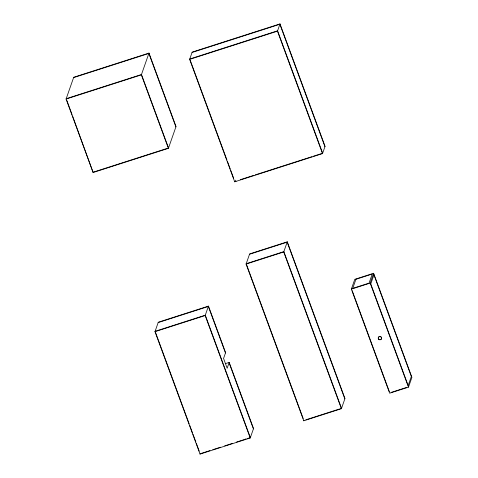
<?xml version="1.0" encoding="UTF-8"?>
<svg xmlns="http://www.w3.org/2000/svg" width="478" height="478" viewBox="0 0 478 478"><rect width="100%" height="100%" fill="white"/><g stroke="black" fill="none" stroke-linecap="round" stroke-linejoin="round"><path stroke-width="0.72" d="M66.084 99.054L73.714 77.263L148.993 53.082L176.029 126.545L168.399 148.335L93.12 172.51L66.084 99.054L141.357 74.873L148.993 53.082M93.12 172.51L72.554 115.927M189.635 59.368L192.18 52.108L280 23.9L325.064 146.334L322.519 153.599L234.698 181.807L189.635 59.368L277.461 31.166L280 23.9M229.201 362.426L253.537 428.539L250.227 437.979L200.043 454.1L154.98 331.666L158.29 322.22L208.474 306.105L225.598 352.633L223.561 358.44L227.164 368.233L229.201 362.426L225.664 363.561M234.698 181.807L234.823 181.443M250.227 437.979L205.164 315.546L208.474 306.105M246.086 264.071L249.647 253.902L287.284 241.814L344.967 398.533L341.406 408.702L303.763 420.789L246.086 264.071L283.723 251.984L287.284 241.814M200.043 454.1L200.168 453.736M303.763 420.789L303.894 420.425M351.36 289.13L354.796 279.325L373.617 273.279L411.916 377.351L408.487 387.156L389.666 393.197L351.36 289.13L370.181 283.084L373.617 273.279M73.588 77.621L148.861 53.446L175.898 126.909M192.054 52.466L279.875 24.264L324.938 146.698M66.209 98.689L141.488 74.514L168.525 147.971M189.76 59.009L277.587 30.801L322.65 153.235L313.443 156.192M93.246 172.152L167.27 148.377M240.494 179.62L253.949 175.301M255.366 174.846L312.026 156.647M249.516 254.266L287.159 242.179L344.835 398.891M158.158 322.584L208.342 306.47L225.467 352.991M155.105 331.302L205.289 315.181L250.353 437.621L247.018 438.69M154.98 331.666L205.164 315.546M200.874 453.514L209.973 450.587M212.776 449.69L220.478 447.217M224.678 445.866L232.38 443.393M236.58 442.042L245.686 439.121M305.848 419.798L339.571 408.965M340.276 408.738L341.531 408.337L283.848 251.619L246.212 263.707L303.183 418.501M391.046 392.432L406.647 387.425M277.461 31.166L322.519 153.599M370.181 283.084L408.487 387.156M352.196 290.69L389.343 391.613M283.723 251.984L341.406 408.702M235.505 180.176L235.953 181.401M190.214 60.234L226.931 159.987M227.444 161.385L230.265 169.057M230.778 170.449L233.605 178.127M141.357 74.873L168.399 148.335M229.076 362.79L253.406 428.903M155.368 332.001L189.145 423.789M189.664 425.187L192.497 432.895M193.016 434.293L195.855 442.001M196.368 443.405L199.207 451.113M66.914 100.607L72.041 114.535M245.895 439.049A1.703 0.382 -20.2 0 1 244.999 439.3M355.925 279.283L352.74 288.365L369.052 283.125L372.231 274.043L355.925 279.283M373.939 274.868L370.761 283.944L408.158 385.567L411.343 376.491L373.939 274.868M378.576 339.01A1.643 1.571 19.3 0 0 381.402 338.854A1.643 1.571 19.3 0 0 379.789 336.566A1.643 1.571 19.3 0 0 378.576 339.01M378.6 339.129A1.703 1.631 19.3 0 0 381.498 338.783A1.703 1.631 19.3 0 0 379.669 336.518A1.703 1.631 19.3 0 0 378.6 339.129"/></g></svg>
